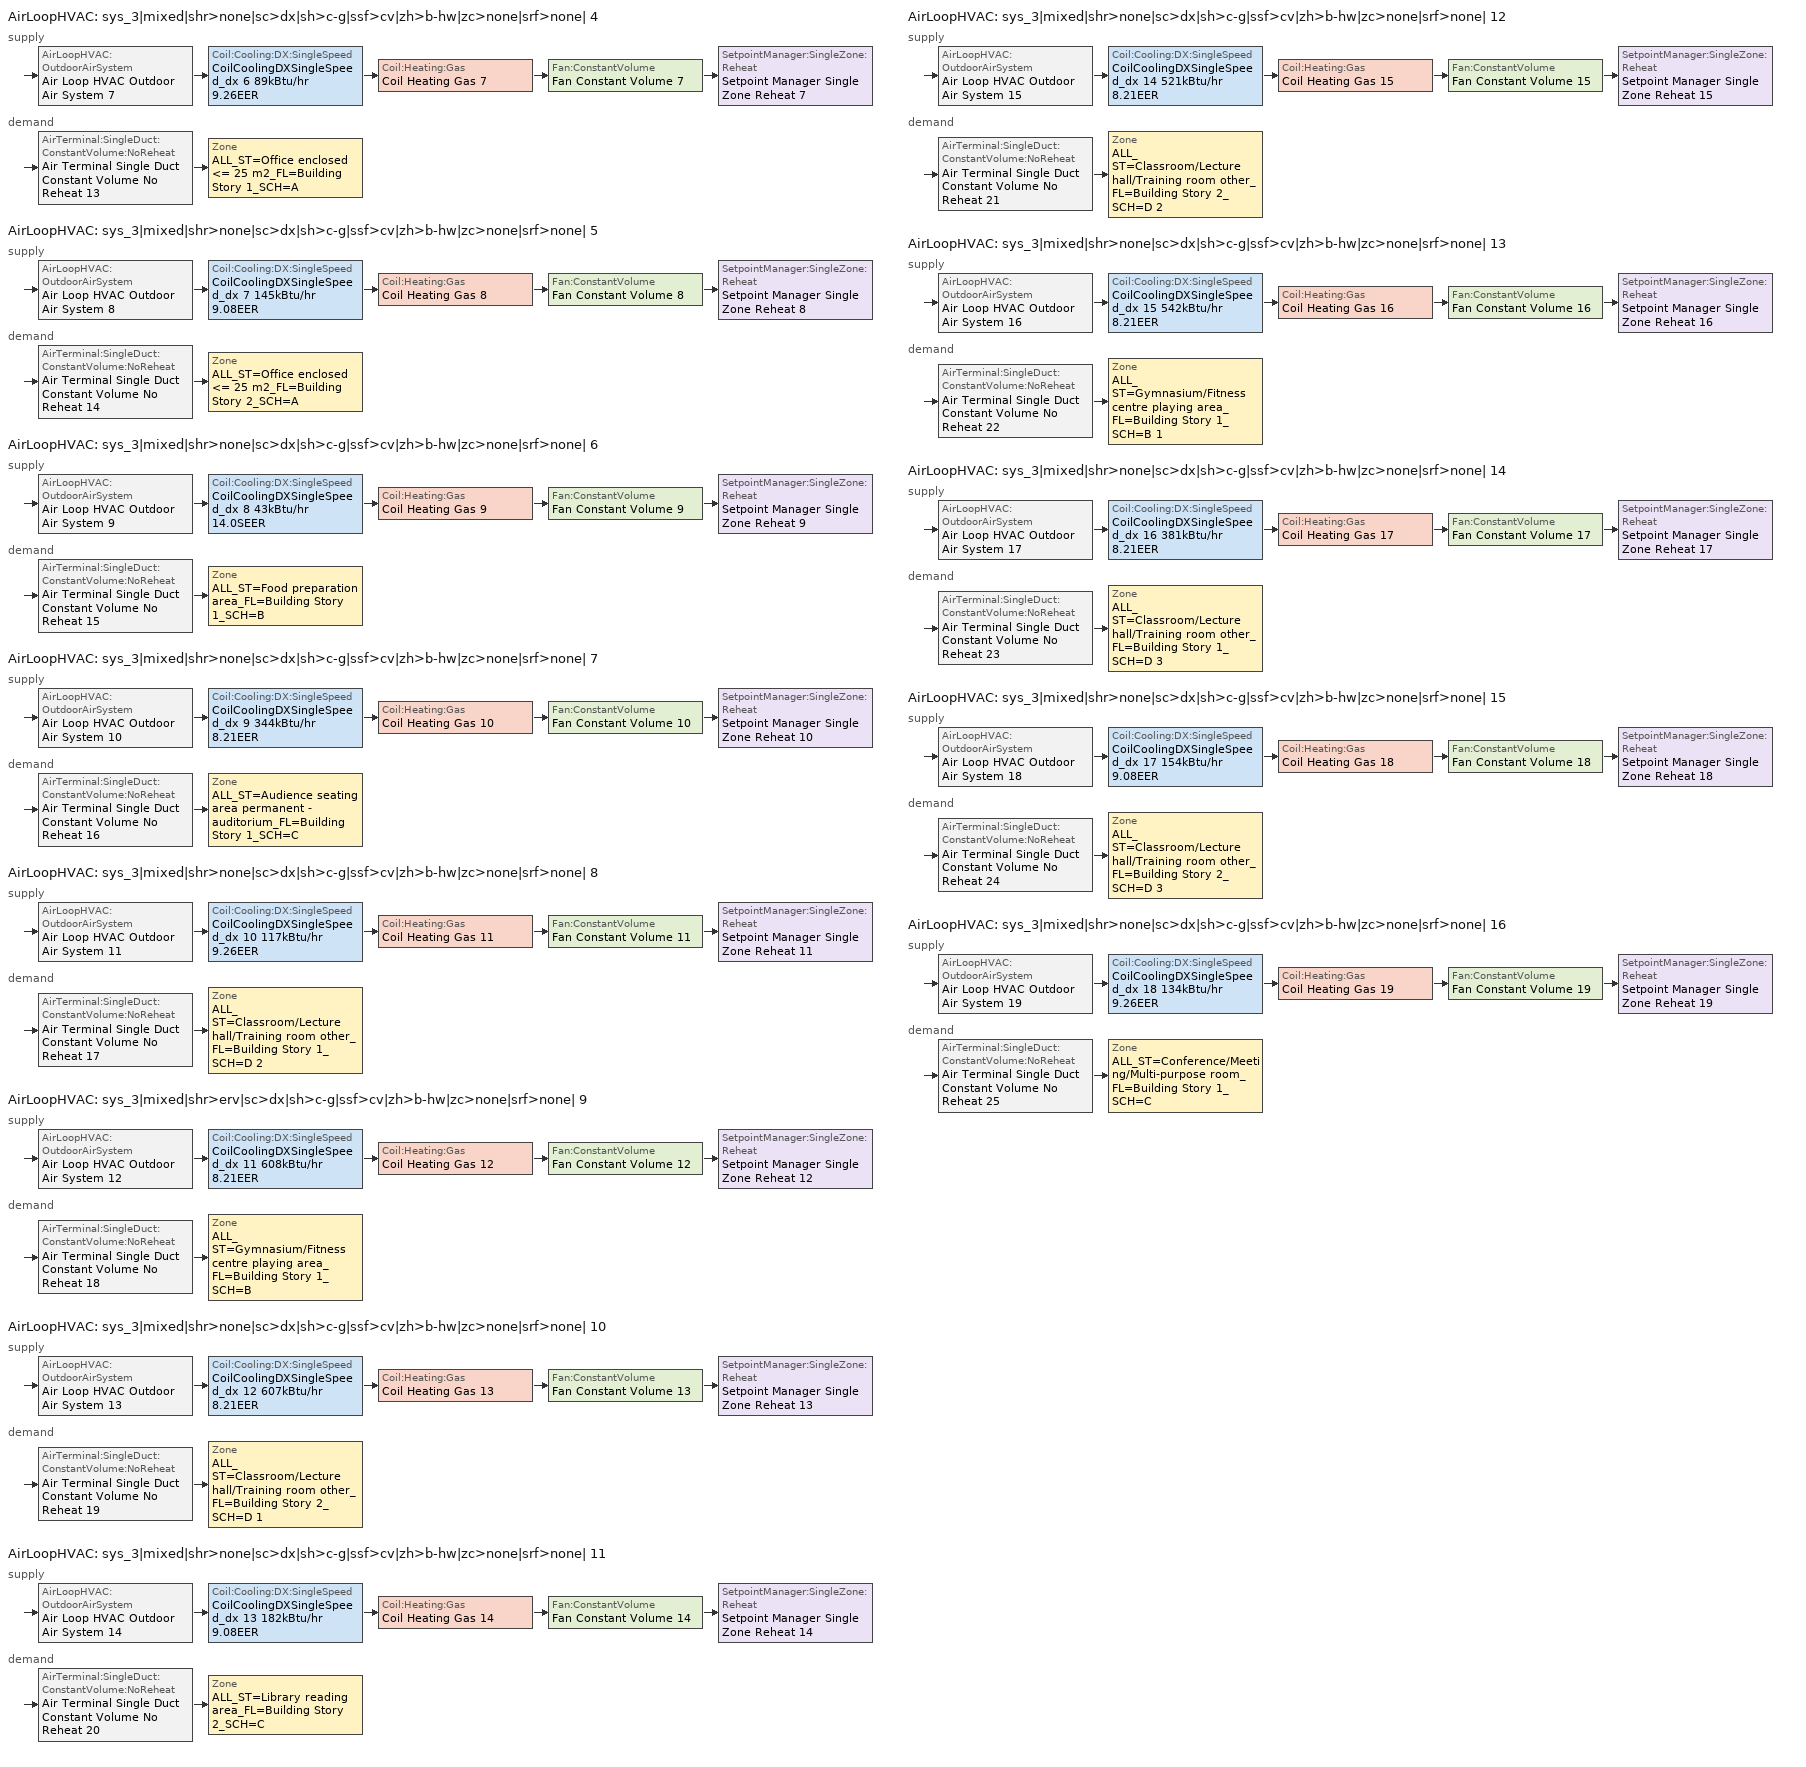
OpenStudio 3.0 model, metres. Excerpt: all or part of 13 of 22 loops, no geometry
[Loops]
AirLoopHVAC 'sys_3|mixed|shr>none|sc>dx|sh>c-g|ssf>cv|zh>b-hw|zc>none|srf>none| 4'
 supply: AirLoopHVAC:OutdoorAirSystem 'Air Loop HVAC Outdoor Air System 7' > Coil:Cooling:DX:SingleSpeed 'CoilCoolingDXSingleSpeed_dx 6 89kBtu/hr 9.26EER' > Coil:Heating:Gas 'Coil Heating Gas 7' > Fan:ConstantVolume 'Fan Constant Volume 7' > SetpointManager:SingleZone:Reheat 'Setpoint Manager Single Zone Reheat 7'
 demand: AirTerminal:SingleDuct:ConstantVolume:NoReheat 'Air Terminal Single Duct Constant Volume No Reheat 13' > Zone 'ALL_ST=Office enclosed <= 25 m2_FL=Building Story 1_SCH=A'
AirLoopHVAC 'sys_3|mixed|shr>none|sc>dx|sh>c-g|ssf>cv|zh>b-hw|zc>none|srf>none| 5'
 supply: AirLoopHVAC:OutdoorAirSystem 'Air Loop HVAC Outdoor Air System 8' > Coil:Cooling:DX:SingleSpeed 'CoilCoolingDXSingleSpeed_dx 7 145kBtu/hr 9.08EER' > Coil:Heating:Gas 'Coil Heating Gas 8' > Fan:ConstantVolume 'Fan Constant Volume 8' > SetpointManager:SingleZone:Reheat 'Setpoint Manager Single Zone Reheat 8'
 demand: AirTerminal:SingleDuct:ConstantVolume:NoReheat 'Air Terminal Single Duct Constant Volume No Reheat 14' > Zone 'ALL_ST=Office enclosed <= 25 m2_FL=Building Story 2_SCH=A'
AirLoopHVAC 'sys_3|mixed|shr>none|sc>dx|sh>c-g|ssf>cv|zh>b-hw|zc>none|srf>none| 6'
 supply: AirLoopHVAC:OutdoorAirSystem 'Air Loop HVAC Outdoor Air System 9' > Coil:Cooling:DX:SingleSpeed 'CoilCoolingDXSingleSpeed_dx 8 43kBtu/hr 14.0SEER' > Coil:Heating:Gas 'Coil Heating Gas 9' > Fan:ConstantVolume 'Fan Constant Volume 9' > SetpointManager:SingleZone:Reheat 'Setpoint Manager Single Zone Reheat 9'
 demand: AirTerminal:SingleDuct:ConstantVolume:NoReheat 'Air Terminal Single Duct Constant Volume No Reheat 15' > Zone 'ALL_ST=Food preparation area_FL=Building Story 1_SCH=B'
AirLoopHVAC 'sys_3|mixed|shr>none|sc>dx|sh>c-g|ssf>cv|zh>b-hw|zc>none|srf>none| 7'
 supply: AirLoopHVAC:OutdoorAirSystem 'Air Loop HVAC Outdoor Air System 10' > Coil:Cooling:DX:SingleSpeed 'CoilCoolingDXSingleSpeed_dx 9 344kBtu/hr 8.21EER' > Coil:Heating:Gas 'Coil Heating Gas 10' > Fan:ConstantVolume 'Fan Constant Volume 10' > SetpointManager:SingleZone:Reheat 'Setpoint Manager Single Zone Reheat 10'
 demand: AirTerminal:SingleDuct:ConstantVolume:NoReheat 'Air Terminal Single Duct Constant Volume No Reheat 16' > Zone 'ALL_ST=Audience seating area permanent - auditorium_FL=Building Story 1_SCH=C'
AirLoopHVAC 'sys_3|mixed|shr>none|sc>dx|sh>c-g|ssf>cv|zh>b-hw|zc>none|srf>none| 8'
 supply: AirLoopHVAC:OutdoorAirSystem 'Air Loop HVAC Outdoor Air System 11' > Coil:Cooling:DX:SingleSpeed 'CoilCoolingDXSingleSpeed_dx 10 117kBtu/hr 9.26EER' > Coil:Heating:Gas 'Coil Heating Gas 11' > Fan:ConstantVolume 'Fan Constant Volume 11' > SetpointManager:SingleZone:Reheat 'Setpoint Manager Single Zone Reheat 11'
 demand: AirTerminal:SingleDuct:ConstantVolume:NoReheat 'Air Terminal Single Duct Constant Volume No Reheat 17' > Zone 'ALL_ST=Classroom/Lecture hall/Training room other_FL=Building Story 1_SCH=D 2'
AirLoopHVAC 'sys_3|mixed|shr>erv|sc>dx|sh>c-g|ssf>cv|zh>b-hw|zc>none|srf>none| 9'
 supply: AirLoopHVAC:OutdoorAirSystem 'Air Loop HVAC Outdoor Air System 12' > Coil:Cooling:DX:SingleSpeed 'CoilCoolingDXSingleSpeed_dx 11 608kBtu/hr 8.21EER' > Coil:Heating:Gas 'Coil Heating Gas 12' > Fan:ConstantVolume 'Fan Constant Volume 12' > SetpointManager:SingleZone:Reheat 'Setpoint Manager Single Zone Reheat 12'
 demand: AirTerminal:SingleDuct:ConstantVolume:NoReheat 'Air Terminal Single Duct Constant Volume No Reheat 18' > Zone 'ALL_ST=Gymnasium/Fitness centre playing area_FL=Building Story 1_SCH=B'
AirLoopHVAC 'sys_3|mixed|shr>none|sc>dx|sh>c-g|ssf>cv|zh>b-hw|zc>none|srf>none| 10'
 supply: AirLoopHVAC:OutdoorAirSystem 'Air Loop HVAC Outdoor Air System 13' > Coil:Cooling:DX:SingleSpeed 'CoilCoolingDXSingleSpeed_dx 12 607kBtu/hr 8.21EER' > Coil:Heating:Gas 'Coil Heating Gas 13' > Fan:ConstantVolume 'Fan Constant Volume 13' > SetpointManager:SingleZone:Reheat 'Setpoint Manager Single Zone Reheat 13'
 demand: AirTerminal:SingleDuct:ConstantVolume:NoReheat 'Air Terminal Single Duct Constant Volume No Reheat 19' > Zone 'ALL_ST=Classroom/Lecture hall/Training room other_FL=Building Story 2_SCH=D 1'
AirLoopHVAC 'sys_3|mixed|shr>none|sc>dx|sh>c-g|ssf>cv|zh>b-hw|zc>none|srf>none| 11'
 supply: AirLoopHVAC:OutdoorAirSystem 'Air Loop HVAC Outdoor Air System 14' > Coil:Cooling:DX:SingleSpeed 'CoilCoolingDXSingleSpeed_dx 13 182kBtu/hr 9.08EER' > Coil:Heating:Gas 'Coil Heating Gas 14' > Fan:ConstantVolume 'Fan Constant Volume 14' > SetpointManager:SingleZone:Reheat 'Setpoint Manager Single Zone Reheat 14'
 demand: AirTerminal:SingleDuct:ConstantVolume:NoReheat 'Air Terminal Single Duct Constant Volume No Reheat 20' > Zone 'ALL_ST=Library reading area_FL=Building Story 2_SCH=C'
AirLoopHVAC 'sys_3|mixed|shr>none|sc>dx|sh>c-g|ssf>cv|zh>b-hw|zc>none|srf>none| 12'
 supply: AirLoopHVAC:OutdoorAirSystem 'Air Loop HVAC Outdoor Air System 15' > Coil:Cooling:DX:SingleSpeed 'CoilCoolingDXSingleSpeed_dx 14 521kBtu/hr 8.21EER' > Coil:Heating:Gas 'Coil Heating Gas 15' > Fan:ConstantVolume 'Fan Constant Volume 15' > SetpointManager:SingleZone:Reheat 'Setpoint Manager Single Zone Reheat 15'
 demand: AirTerminal:SingleDuct:ConstantVolume:NoReheat 'Air Terminal Single Duct Constant Volume No Reheat 21' > Zone 'ALL_ST=Classroom/Lecture hall/Training room other_FL=Building Story 2_SCH=D 2'
AirLoopHVAC 'sys_3|mixed|shr>none|sc>dx|sh>c-g|ssf>cv|zh>b-hw|zc>none|srf>none| 13'
 supply: AirLoopHVAC:OutdoorAirSystem 'Air Loop HVAC Outdoor Air System 16' > Coil:Cooling:DX:SingleSpeed 'CoilCoolingDXSingleSpeed_dx 15 542kBtu/hr 8.21EER' > Coil:Heating:Gas 'Coil Heating Gas 16' > Fan:ConstantVolume 'Fan Constant Volume 16' > SetpointManager:SingleZone:Reheat 'Setpoint Manager Single Zone Reheat 16'
 demand: AirTerminal:SingleDuct:ConstantVolume:NoReheat 'Air Terminal Single Duct Constant Volume No Reheat 22' > Zone 'ALL_ST=Gymnasium/Fitness centre playing area_FL=Building Story 1_SCH=B 1'
AirLoopHVAC 'sys_3|mixed|shr>none|sc>dx|sh>c-g|ssf>cv|zh>b-hw|zc>none|srf>none| 14'
 supply: AirLoopHVAC:OutdoorAirSystem 'Air Loop HVAC Outdoor Air System 17' > Coil:Cooling:DX:SingleSpeed 'CoilCoolingDXSingleSpeed_dx 16 381kBtu/hr 8.21EER' > Coil:Heating:Gas 'Coil Heating Gas 17' > Fan:ConstantVolume 'Fan Constant Volume 17' > SetpointManager:SingleZone:Reheat 'Setpoint Manager Single Zone Reheat 17'
 demand: AirTerminal:SingleDuct:ConstantVolume:NoReheat 'Air Terminal Single Duct Constant Volume No Reheat 23' > Zone 'ALL_ST=Classroom/Lecture hall/Training room other_FL=Building Story 1_SCH=D 3'
AirLoopHVAC 'sys_3|mixed|shr>none|sc>dx|sh>c-g|ssf>cv|zh>b-hw|zc>none|srf>none| 15'
 supply: AirLoopHVAC:OutdoorAirSystem 'Air Loop HVAC Outdoor Air System 18' > Coil:Cooling:DX:SingleSpeed 'CoilCoolingDXSingleSpeed_dx 17 154kBtu/hr 9.08EER' > Coil:Heating:Gas 'Coil Heating Gas 18' > Fan:ConstantVolume 'Fan Constant Volume 18' > SetpointManager:SingleZone:Reheat 'Setpoint Manager Single Zone Reheat 18'
 demand: AirTerminal:SingleDuct:ConstantVolume:NoReheat 'Air Terminal Single Duct Constant Volume No Reheat 24' > Zone 'ALL_ST=Classroom/Lecture hall/Training room other_FL=Building Story 2_SCH=D 3'
AirLoopHVAC 'sys_3|mixed|shr>none|sc>dx|sh>c-g|ssf>cv|zh>b-hw|zc>none|srf>none| 16'
 supply: AirLoopHVAC:OutdoorAirSystem 'Air Loop HVAC Outdoor Air System 19' > Coil:Cooling:DX:SingleSpeed 'CoilCoolingDXSingleSpeed_dx 18 134kBtu/hr 9.26EER' > Coil:Heating:Gas 'Coil Heating Gas 19' > Fan:ConstantVolume 'Fan Constant Volume 19' > SetpointManager:SingleZone:Reheat 'Setpoint Manager Single Zone Reheat 19'
 demand: AirTerminal:SingleDuct:ConstantVolume:NoReheat 'Air Terminal Single Duct Constant Volume No Reheat 25' > Zone 'ALL_ST=Conference/Meeting/Multi-purpose room_FL=Building Story 1_SCH=C'
[Sizing:Zone] Zone Cooling Design Supply Air Temperature Input Method=SupplyAirTemperature; Zone Cooling Design Supply Air Temperature {C}=13; Zone Cooling Design Supply Air Temperature Difference {deltaC}=11.11; Zone Heating Design Supply Air Temperature Input Method=SupplyAirTemperature; Zone Heating Design Supply Air Temperature {C}=43; Zone Heating Design Supply Air Temperature Difference {deltaC}=11.11; Zone Cooling Design Supply Air Humidity Ratio {kg-H2O/kg-air}=0.0085; Zone Heating Design Supply Air Humidity Ratio {kg-H2O/kg-air}=0.008; Zone Heating Sizing Factor=1.3; Zone Cooling Sizing Factor=1.1; Cooling Design Air Flow Method=DesignDay; Heating Design Air Flow Method=DesignDay; Account for Dedicated Outdoor Air System=No; Dedicated Outdoor Air System Control Strategy=NeutralSupplyAir; Dedicated Outdoor Air Low Setpoint Temperature for Design {C}=autosize; Dedicated Outdoor Air High Setpoint Temperature for Design {C}=autosize
ALL_ST=Office enclosed <= 25 m2_FL=Building Story 1_SCH=A; ALL_ST=Office enclosed <= 25 m2_FL=Building Story 2_SCH=A; ALL_ST=Food preparation area_FL=Building Story 1_SCH=B; ALL_ST=Audience seating area permanent - auditorium_FL=Building Story 1_SCH=C; ALL_ST=Classroom/Lecture hall/Training room other_FL=Building Story 1_SCH=D 2; ALL_ST=Gymnasium/Fitness centre playing area_FL=Building Story 1_SCH=B; ALL_ST=Classroom/Lecture hall/Training room other_FL=Building Story 2_SCH=D 1; ALL_ST=Library reading area_FL=Building Story 2_SCH=C; ALL_ST=Classroom/Lecture hall/Training room other_FL=Building Story 2_SCH=D 2; ALL_ST=Gymnasium/Fitness centre playing area_FL=Building Story 1_SCH=B 1; ALL_ST=Classroom/Lecture hall/Training room other_FL=Building Story 1_SCH=D 3; ALL_ST=Classroom/Lecture hall/Training room other_FL=Building Story 2_SCH=D 3; ALL_ST=Conference/Meeting/Multi-purpose room_FL=Building Story 1_SCH=C
[Zone equipment]
ALL_ST=Office enclosed <= 25 m2_FL=Building Story 1_SCH=A: Air Terminal Single Duct Constant Volume No Reheat 13, Zone HVAC Baseboard Convective Water 13
ALL_ST=Office enclosed <= 25 m2_FL=Building Story 2_SCH=A: Air Terminal Single Duct Constant Volume No Reheat 14, Zone HVAC Baseboard Convective Water 14
ALL_ST=Food preparation area_FL=Building Story 1_SCH=B: Air Terminal Single Duct Constant Volume No Reheat 15, Zone HVAC Baseboard Convective Water 15
ALL_ST=Audience seating area permanent - auditorium_FL=Building Story 1_SCH=C: Air Terminal Single Duct Constant Volume No Reheat 16, Zone HVAC Baseboard Convective Water 16
ALL_ST=Classroom/Lecture hall/Training room other_FL=Building Story 1_SCH=D 2: Air Terminal Single Duct Constant Volume No Reheat 17, Zone HVAC Baseboard Convective Water 17
ALL_ST=Gymnasium/Fitness centre playing area_FL=Building Story 1_SCH=B: Air Terminal Single Duct Constant Volume No Reheat 18, Zone HVAC Baseboard Convective Water 18
ALL_ST=Classroom/Lecture hall/Training room other_FL=Building Story 2_SCH=D 1: Air Terminal Single Duct Constant Volume No Reheat 19, Zone HVAC Baseboard Convective Water 19
ALL_ST=Library reading area_FL=Building Story 2_SCH=C: Air Terminal Single Duct Constant Volume No Reheat 20, Zone HVAC Baseboard Convective Water 20
ALL_ST=Classroom/Lecture hall/Training room other_FL=Building Story 2_SCH=D 2: Air Terminal Single Duct Constant Volume No Reheat 21, Zone HVAC Baseboard Convective Water 21
ALL_ST=Gymnasium/Fitness centre playing area_FL=Building Story 1_SCH=B 1: Air Terminal Single Duct Constant Volume No Reheat 22, Zone HVAC Baseboard Convective Water 22
ALL_ST=Classroom/Lecture hall/Training room other_FL=Building Story 1_SCH=D 3: Air Terminal Single Duct Constant Volume No Reheat 23, Zone HVAC Baseboard Convective Water 23
ALL_ST=Classroom/Lecture hall/Training room other_FL=Building Story 2_SCH=D 3: Air Terminal Single Duct Constant Volume No Reheat 24, Zone HVAC Baseboard Convective Water 24
ALL_ST=Conference/Meeting/Multi-purpose room_FL=Building Story 1_SCH=C: Air Terminal Single Duct Constant Volume No Reheat 25, Zone HVAC Baseboard Convective Water 25
[AirLoopHVAC] Design Supply Air Flow Rate {m3/s}=AutoSize
Name | Availability Schedule
sys_3|mixed|shr>none|sc>dx|sh>c-g|ssf>cv|zh>b-hw|zc>none|srf>none| 4 | sys_3|mixed|shr>none|sc>dx|sh>c-g|ssf>cv|zh>b-hw|zc>none|srf>none| 4 Occ Sch
sys_3|mixed|shr>none|sc>dx|sh>c-g|ssf>cv|zh>b-hw|zc>none|srf>none| 5 | sys_3|mixed|shr>none|sc>dx|sh>c-g|ssf>cv|zh>b-hw|zc>none|srf>none| 5 Occ Sch
sys_3|mixed|shr>none|sc>dx|sh>c-g|ssf>cv|zh>b-hw|zc>none|srf>none| 6 | sys_3|mixed|shr>none|sc>dx|sh>c-g|ssf>cv|zh>b-hw|zc>none|srf>none| 6 Occ Sch
sys_3|mixed|shr>none|sc>dx|sh>c-g|ssf>cv|zh>b-hw|zc>none|srf>none| 7 | sys_3|mixed|shr>none|sc>dx|sh>c-g|ssf>cv|zh>b-hw|zc>none|srf>none| 7 Occ Sch
sys_3|mixed|shr>none|sc>dx|sh>c-g|ssf>cv|zh>b-hw|zc>none|srf>none| 8 | sys_3|mixed|shr>none|sc>dx|sh>c-g|ssf>cv|zh>b-hw|zc>none|srf>none| 8 Occ Sch
sys_3|mixed|shr>erv|sc>dx|sh>c-g|ssf>cv|zh>b-hw|zc>none|srf>none| 9 | sys_3|mixed|shr>none|sc>dx|sh>c-g|ssf>cv|zh>b-hw|zc>none|srf>none| 9 Occ Sch
sys_3|mixed|shr>none|sc>dx|sh>c-g|ssf>cv|zh>b-hw|zc>none|srf>none| 10 | sys_3|mixed|shr>none|sc>dx|sh>c-g|ssf>cv|zh>b-hw|zc>none|srf>none| 10 Occ Sch
sys_3|mixed|shr>none|sc>dx|sh>c-g|ssf>cv|zh>b-hw|zc>none|srf>none| 11 | sys_3|mixed|shr>none|sc>dx|sh>c-g|ssf>cv|zh>b-hw|zc>none|srf>none| 11 Occ Sch
sys_3|mixed|shr>none|sc>dx|sh>c-g|ssf>cv|zh>b-hw|zc>none|srf>none| 12 | sys_3|mixed|shr>none|sc>dx|sh>c-g|ssf>cv|zh>b-hw|zc>none|srf>none| 12 Occ Sch
sys_3|mixed|shr>none|sc>dx|sh>c-g|ssf>cv|zh>b-hw|zc>none|srf>none| 13 | sys_3|mixed|shr>none|sc>dx|sh>c-g|ssf>cv|zh>b-hw|zc>none|srf>none| 13 Occ Sch
sys_3|mixed|shr>none|sc>dx|sh>c-g|ssf>cv|zh>b-hw|zc>none|srf>none| 14 | sys_3|mixed|shr>none|sc>dx|sh>c-g|ssf>cv|zh>b-hw|zc>none|srf>none| 14 Occ Sch
sys_3|mixed|shr>none|sc>dx|sh>c-g|ssf>cv|zh>b-hw|zc>none|srf>none| 15 | sys_3|mixed|shr>none|sc>dx|sh>c-g|ssf>cv|zh>b-hw|zc>none|srf>none| 15 Occ Sch
sys_3|mixed|shr>none|sc>dx|sh>c-g|ssf>cv|zh>b-hw|zc>none|srf>none| 16 | sys_3|mixed|shr>none|sc>dx|sh>c-g|ssf>cv|zh>b-hw|zc>none|srf>none| 16 Occ Sch
[Sizing:System] Type of Load to Size On=Sensible; Design Outdoor Air Flow Rate {m3/s}=Autosize; Central Heating Maximum System Air Flow Ratio=1; Preheat Design Temperature {C}=7; Preheat Design Humidity Ratio {kg-H2O/kg-Air}=0.008; Precool Design Temperature {C}=13; Precool Design Humidity Ratio {kg-H2O/kg-Air}=0.008; Central Cooling Design Supply Air Temperature {C}=13; Central Heating Design Supply Air Temperature {C}=43; Sizing Option=NonCoincident; 100% Outdoor Air in Cooling=No; 100% Outdoor Air in Heating=No; Central Cooling Design Supply Air Humidity Ratio {kg-H2O/kg-Air}=0.0085; Central Heating Design Supply Air Humidity Ratio {kg-H2O/kg-Air}=0.008; Cooling Design Air Flow Method=DesignDay; Cooling Design Air Flow Rate {m3/s}=0; Heating Design Air Flow Method=DesignDay; Heating Design Air Flow Rate {m3/s}=0; System Outdoor Air Method=ZoneSum; Zone Maximum Outdoor Air Fraction=1; Cooling Supply Air Flow Rate Per Floor Area {m3/s-m2}=0.00996765; Cooling Fraction of Autosized Cooling Supply Air Flow Rate=1; Cooling Supply Air Flow Rate Per Unit Cooling Capacity {m3/s-W}=3.94755e-05; Heating Supply Air Flow Rate Per Floor Area {m3/s-m2}=0.00996765; Heating Fraction of Autosized Heating Supply Air Flow Rate=1; Heating Fraction of Autosized Cooling Supply Air Flow Rate=1; Heating Supply Air Flow Rate Per Unit Heating Capacity {m3/s-W}=3.15882e-05; Cooling Design Capacity Method=CoolingDesignCapacity; Cooling Design Capacity {W}=autosize; Cooling Design Capacity Per Floor Area {W/m2}=234.7; Fraction of Autosized Cooling Design Capacity=1; Heating Design Capacity Method=HeatingDesignCapacity; Heating Design Capacity {W}=autosize; Heating Design Capacity Per Floor Area {W/m2}=157; Fraction of Autosized Heating Design Capacity=1; Central Cooling Capacity Control Method=OnOff
sys_3|mixed|shr>none|sc>dx|sh>c-g|ssf>cv|zh>b-hw|zc>none|srf>none| 4; sys_3|mixed|shr>none|sc>dx|sh>c-g|ssf>cv|zh>b-hw|zc>none|srf>none| 5; sys_3|mixed|shr>none|sc>dx|sh>c-g|ssf>cv|zh>b-hw|zc>none|srf>none| 6; sys_3|mixed|shr>none|sc>dx|sh>c-g|ssf>cv|zh>b-hw|zc>none|srf>none| 7; sys_3|mixed|shr>none|sc>dx|sh>c-g|ssf>cv|zh>b-hw|zc>none|srf>none| 8; sys_3|mixed|shr>erv|sc>dx|sh>c-g|ssf>cv|zh>b-hw|zc>none|srf>none| 9; sys_3|mixed|shr>none|sc>dx|sh>c-g|ssf>cv|zh>b-hw|zc>none|srf>none| 10; sys_3|mixed|shr>none|sc>dx|sh>c-g|ssf>cv|zh>b-hw|zc>none|srf>none| 11; sys_3|mixed|shr>none|sc>dx|sh>c-g|ssf>cv|zh>b-hw|zc>none|srf>none| 12; sys_3|mixed|shr>none|sc>dx|sh>c-g|ssf>cv|zh>b-hw|zc>none|srf>none| 13; sys_3|mixed|shr>none|sc>dx|sh>c-g|ssf>cv|zh>b-hw|zc>none|srf>none| 14; sys_3|mixed|shr>none|sc>dx|sh>c-g|ssf>cv|zh>b-hw|zc>none|srf>none| 15; sys_3|mixed|shr>none|sc>dx|sh>c-g|ssf>cv|zh>b-hw|zc>none|srf>none| 16
[Fan:ConstantVolume] Availability Schedule=Always On Discrete; Fan Total Efficiency=0.39975; Pressure Rise {Pa}=640; Maximum Flow Rate {m3/s}=AutoSize; Motor Efficiency=0.615
Fan Constant Volume 7; Fan Constant Volume 8; Fan Constant Volume 9; Fan Constant Volume 10; Fan Constant Volume 11; Fan Constant Volume 12; Fan Constant Volume 13; Fan Constant Volume 14; Fan Constant Volume 15; Fan Constant Volume 16; Fan Constant Volume 17; Fan Constant Volume 18; Fan Constant Volume 19
[Coil:Heating:Gas] Availability Schedule=Always On Discrete; Nominal Capacity {W}=AutoSize; Parasitic Electric Load {W}=0; Part Load Fraction Correlation Curve=FURNACE-EFFPLR-NECB2011; Parasitic Gas Load {W}=0
Name | Gas Burner Efficiency
Coil Heating Gas 7; Coil Heating Gas 9 | 0.924
Coil Heating Gas 8; Coil Heating Gas 10; Coil Heating Gas 11; Coil Heating Gas 12; Coil Heating Gas 13; Coil Heating Gas 14; Coil Heating Gas 15; Coil Heating Gas 16; Coil Heating Gas 17; Coil Heating Gas 18; Coil Heating Gas 19 | 0.81
[Coil:Cooling:DX:SingleSpeed] Availability Schedule=Always On Discrete; Rated Total Cooling Capacity {W}=autosize; Rated Sensible Heat Ratio=autosize; Rated Air Flow Rate {m3/s}=autosize; Rated Evaporator Fan Power Per Volume Flow Rate {W/(m3/s)}=773.3; Total Cooling Capacity Function of Temperature Curve=DXCOOL-NECB2011-REF-CAPFT; Total Cooling Capacity Function of Flow Fraction Curve=DXCOOL-NECB2011-REF-CAPFFLOW; Energy Input Ratio Function of Temperature Curve=DXCOOL-NECB2011-REF-COOLEIRFT; Energy Input Ratio Function of Flow Fraction Curve=DXCOOL-NECB2011-REF-COOLEIRFFLOW; Part Load Fraction Correlation Curve=DXCOOL-NECB2011-REF-COOLPLFFPLR; Minimum Outdoor Dry-Bulb Temperature for Compressor Operation {C}=-25; Condenser Type=AirCooled; Evaporative Condenser Effectiveness=0; Evaporative Condenser Air Flow Rate {m3/s}=Autosize; Evaporative Condenser Pump Rated Power Consumption {W}=Autosize; Crankcase Heater Capacity {W}=0; Maximum Outdoor Dry-Bulb Temperature for Crankcase Heater Operation {C}=0; Basin Heater Capacity {W/K}=0; Basin Heater Setpoint Temperature {C}=10
Name | Rated COP {W/W}
CoilCoolingDXSingleSpeed_dx 6 89kBtu/hr 9.26EER; CoilCoolingDXSingleSpeed_dx 10 117kBtu/hr 9.26EER; CoilCoolingDXSingleSpeed_dx 18 134kBtu/hr 9.26EER | 3.21949
CoilCoolingDXSingleSpeed_dx 7 145kBtu/hr 9.08EER; CoilCoolingDXSingleSpeed_dx 13 182kBtu/hr 9.08EER; CoilCoolingDXSingleSpeed_dx 17 154kBtu/hr 9.08EER | 3.15956
CoilCoolingDXSingleSpeed_dx 8 43kBtu/hr 14.0SEER | 4.11713
CoilCoolingDXSingleSpeed_dx 9 344kBtu/hr 8.21EER; CoilCoolingDXSingleSpeed_dx 11 608kBtu/hr 8.21EER; CoilCoolingDXSingleSpeed_dx 12 607kBtu/hr 8.21EER; CoilCoolingDXSingleSpeed_dx 14 521kBtu/hr 8.21EER; CoilCoolingDXSingleSpeed_dx 15 542kBtu/hr 8.21EER; CoilCoolingDXSingleSpeed_dx 16 381kBtu/hr 8.21EER | 2.8699
[Controller:OutdoorAir] Minimum Outdoor Air Flow Rate {m3/s}=autosize; Maximum Outdoor Air Flow Rate {m3/s}=Autosize; Economizer Control Action Type=ModulateFlow; Lockout Type=NoLockout; Minimum Limit Type=FixedMinimum; High Humidity Control=No
Name | Economizer Control Type | Minimum Outdoor Air Schedule | Controller Mechanical Ventilation | Heat Recovery Bypass Control Type | Economizer Maximum Limit Dry-Bulb Temperature {C} | Economizer Maximum Limit Enthalpy {J/kg} | Economizer Minimum Limit Dry-Bulb Temperature {C}
Controller Outdoor Air 7 | DifferentialEnthalpy | sys_3|mixed|shr>none|sc>dx|sh>c-g|ssf>cv|zh>b-hw|zc>none|srf>none| 4 Occ Sch | Controller Mechanical Ventilation 7 | BypassWhenWithinEconomizerLimits
Controller Outdoor Air 8 | DifferentialEnthalpy | sys_3|mixed|shr>none|sc>dx|sh>c-g|ssf>cv|zh>b-hw|zc>none|srf>none| 5 Occ Sch | Controller Mechanical Ventilation 8 | BypassWhenWithinEconomizerLimits
Controller Outdoor Air 9 | NoEconomizer | sys_3|mixed|shr>none|sc>dx|sh>c-g|ssf>cv|zh>b-hw|zc>none|srf>none| 6 Occ Sch | Controller Mechanical Ventilation 9 | BypassWhenWithinEconomizerLimits | 28 | 64000 | -100
Controller Outdoor Air 10 | DifferentialEnthalpy | sys_3|mixed|shr>none|sc>dx|sh>c-g|ssf>cv|zh>b-hw|zc>none|srf>none| 7 Occ Sch | Controller Mechanical Ventilation 10 | BypassWhenWithinEconomizerLimits
Controller Outdoor Air 11 | DifferentialEnthalpy | sys_3|mixed|shr>none|sc>dx|sh>c-g|ssf>cv|zh>b-hw|zc>none|srf>none| 8 Occ Sch | Controller Mechanical Ventilation 11 | BypassWhenWithinEconomizerLimits
Controller Outdoor Air 12 | DifferentialEnthalpy | sys_3|mixed|shr>none|sc>dx|sh>c-g|ssf>cv|zh>b-hw|zc>none|srf>none| 9 Occ Sch | Controller Mechanical Ventilation 12 | BypassWhenOAFlowGreaterThanMinimum
Controller Outdoor Air 13 | DifferentialEnthalpy | sys_3|mixed|shr>none|sc>dx|sh>c-g|ssf>cv|zh>b-hw|zc>none|srf>none| 10 Occ Sch | Controller Mechanical Ventilation 13 | BypassWhenWithinEconomizerLimits
Controller Outdoor Air 14 | DifferentialEnthalpy | sys_3|mixed|shr>none|sc>dx|sh>c-g|ssf>cv|zh>b-hw|zc>none|srf>none| 11 Occ Sch | Controller Mechanical Ventilation 14 | BypassWhenWithinEconomizerLimits
Controller Outdoor Air 15 | DifferentialEnthalpy | sys_3|mixed|shr>none|sc>dx|sh>c-g|ssf>cv|zh>b-hw|zc>none|srf>none| 12 Occ Sch | Controller Mechanical Ventilation 15 | BypassWhenWithinEconomizerLimits
Controller Outdoor Air 16 | DifferentialEnthalpy | sys_3|mixed|shr>none|sc>dx|sh>c-g|ssf>cv|zh>b-hw|zc>none|srf>none| 13 Occ Sch | Controller Mechanical Ventilation 16 | BypassWhenWithinEconomizerLimits
Controller Outdoor Air 17 | DifferentialEnthalpy | sys_3|mixed|shr>none|sc>dx|sh>c-g|ssf>cv|zh>b-hw|zc>none|srf>none| 14 Occ Sch | Controller Mechanical Ventilation 17 | BypassWhenWithinEconomizerLimits
Controller Outdoor Air 18 | DifferentialEnthalpy | sys_3|mixed|shr>none|sc>dx|sh>c-g|ssf>cv|zh>b-hw|zc>none|srf>none| 15 Occ Sch | Controller Mechanical Ventilation 18 | BypassWhenWithinEconomizerLimits
Controller Outdoor Air 19 | DifferentialEnthalpy | sys_3|mixed|shr>none|sc>dx|sh>c-g|ssf>cv|zh>b-hw|zc>none|srf>none| 16 Occ Sch | Controller Mechanical Ventilation 19 | BypassWhenWithinEconomizerLimits
[Controller:MechanicalVentilation] Availability Schedule=Always On Discrete; System Outdoor Air Method=ZoneSum
Controller Mechanical Ventilation 7; Controller Mechanical Ventilation 8; Controller Mechanical Ventilation 9; Controller Mechanical Ventilation 10; Controller Mechanical Ventilation 11; Controller Mechanical Ventilation 12; Controller Mechanical Ventilation 13; Controller Mechanical Ventilation 14; Controller Mechanical Ventilation 15; Controller Mechanical Ventilation 16; Controller Mechanical Ventilation 17; Controller Mechanical Ventilation 18; Controller Mechanical Ventilation 19
[AirLoopHVAC:OutdoorAirSystem]
Name | Controller
Air Loop HVAC Outdoor Air System 7 | Controller Outdoor Air 7
Air Loop HVAC Outdoor Air System 8 | Controller Outdoor Air 8
Air Loop HVAC Outdoor Air System 9 | Controller Outdoor Air 9
Air Loop HVAC Outdoor Air System 10 | Controller Outdoor Air 10
Air Loop HVAC Outdoor Air System 11 | Controller Outdoor Air 11
Air Loop HVAC Outdoor Air System 12 | Controller Outdoor Air 12
Air Loop HVAC Outdoor Air System 13 | Controller Outdoor Air 13
Air Loop HVAC Outdoor Air System 14 | Controller Outdoor Air 14
Air Loop HVAC Outdoor Air System 15 | Controller Outdoor Air 15
Air Loop HVAC Outdoor Air System 16 | Controller Outdoor Air 16
Air Loop HVAC Outdoor Air System 17 | Controller Outdoor Air 17
Air Loop HVAC Outdoor Air System 18 | Controller Outdoor Air 18
Air Loop HVAC Outdoor Air System 19 | Controller Outdoor Air 19
[SetpointManager:SingleZone:Reheat] Minimum Supply Air Temperature {C}=13; Maximum Supply Air Temperature {C}=43
Name | Control Zone
Setpoint Manager Single Zone Reheat 7 | ALL_ST=Office enclosed <= 25 m2_FL=Building Story 1_SCH=A
Setpoint Manager Single Zone Reheat 8 | ALL_ST=Office enclosed <= 25 m2_FL=Building Story 2_SCH=A
Setpoint Manager Single Zone Reheat 9 | ALL_ST=Food preparation area_FL=Building Story 1_SCH=B
Setpoint Manager Single Zone Reheat 10 | ALL_ST=Audience seating area permanent - auditorium_FL=Building Story 1_SCH=C
Setpoint Manager Single Zone Reheat 11 | ALL_ST=Classroom/Lecture hall/Training room other_FL=Building Story 1_SCH=D 2
Setpoint Manager Single Zone Reheat 12 | ALL_ST=Gymnasium/Fitness centre playing area_FL=Building Story 1_SCH=B
Setpoint Manager Single Zone Reheat 13 | ALL_ST=Classroom/Lecture hall/Training room other_FL=Building Story 2_SCH=D 1
Setpoint Manager Single Zone Reheat 14 | ALL_ST=Library reading area_FL=Building Story 2_SCH=C
Setpoint Manager Single Zone Reheat 15 | ALL_ST=Classroom/Lecture hall/Training room other_FL=Building Story 2_SCH=D 2
Setpoint Manager Single Zone Reheat 16 | ALL_ST=Gymnasium/Fitness centre playing area_FL=Building Story 1_SCH=B 1
Setpoint Manager Single Zone Reheat 17 | ALL_ST=Classroom/Lecture hall/Training room other_FL=Building Story 1_SCH=D 3
Setpoint Manager Single Zone Reheat 18 | ALL_ST=Classroom/Lecture hall/Training room other_FL=Building Story 2_SCH=D 3
Setpoint Manager Single Zone Reheat 19 | ALL_ST=Conference/Meeting/Multi-purpose room_FL=Building Story 1_SCH=C
[AirTerminal:SingleDuct:ConstantVolume:NoReheat] Availability Schedule=Always On Discrete; Maximum Air Flow Rate {m3/s}=AutoSize
Air Terminal Single Duct Constant Volume No Reheat 13; Air Terminal Single Duct Constant Volume No Reheat 14; Air Terminal Single Duct Constant Volume No Reheat 15; Air Terminal Single Duct Constant Volume No Reheat 16; Air Terminal Single Duct Constant Volume No Reheat 17; Air Terminal Single Duct Constant Volume No Reheat 18; Air Terminal Single Duct Constant Volume No Reheat 19; Air Terminal Single Duct Constant Volume No Reheat 20; Air Terminal Single Duct Constant Volume No Reheat 21; Air Terminal Single Duct Constant Volume No Reheat 22; Air Terminal Single Duct Constant Volume No Reheat 23; Air Terminal Single Duct Constant Volume No Reheat 24; Air Terminal Single Duct Constant Volume No Reheat 25
[Schedule:Constant]
Always On Discrete: Value=1
[Schedule:Ruleset]
Name | Default Day Schedule | Summer Design Day Schedule | Winter Design Day Schedule
sys_3|mixed|shr>none|sc>dx|sh>c-g|ssf>cv|zh>b-hw|zc>none|srf>none| 10 Occ Sch | sys_3|mixed|shr>none|sc>dx|sh>c-g|ssf>cv|zh>b-hw|zc>none|srf>none| 10 Occ Sch Default | sys_3|mixed|shr>none|sc>dx|sh>c-g|ssf>cv|zh>b-hw|zc>none|srf>none| 10 Occ Sch Summer Design Day | sys_3|mixed|shr>none|sc>dx|sh>c-g|ssf>cv|zh>b-hw|zc>none|srf>none| 10 Occ Sch Winter Design Day
sys_3|mixed|shr>none|sc>dx|sh>c-g|ssf>cv|zh>b-hw|zc>none|srf>none| 11 Occ Sch | sys_3|mixed|shr>none|sc>dx|sh>c-g|ssf>cv|zh>b-hw|zc>none|srf>none| 11 Occ Sch Default | sys_3|mixed|shr>none|sc>dx|sh>c-g|ssf>cv|zh>b-hw|zc>none|srf>none| 11 Occ Sch Summer Design Day | sys_3|mixed|shr>none|sc>dx|sh>c-g|ssf>cv|zh>b-hw|zc>none|srf>none| 11 Occ Sch Winter Design Day
sys_3|mixed|shr>none|sc>dx|sh>c-g|ssf>cv|zh>b-hw|zc>none|srf>none| 12 Occ Sch | sys_3|mixed|shr>none|sc>dx|sh>c-g|ssf>cv|zh>b-hw|zc>none|srf>none| 12 Occ Sch Default | sys_3|mixed|shr>none|sc>dx|sh>c-g|ssf>cv|zh>b-hw|zc>none|srf>none| 12 Occ Sch Summer Design Day | sys_3|mixed|shr>none|sc>dx|sh>c-g|ssf>cv|zh>b-hw|zc>none|srf>none| 12 Occ Sch Winter Design Day
sys_3|mixed|shr>none|sc>dx|sh>c-g|ssf>cv|zh>b-hw|zc>none|srf>none| 13 Occ Sch | sys_3|mixed|shr>none|sc>dx|sh>c-g|ssf>cv|zh>b-hw|zc>none|srf>none| 13 Occ Sch Default | sys_3|mixed|shr>none|sc>dx|sh>c-g|ssf>cv|zh>b-hw|zc>none|srf>none| 13 Occ Sch Summer Design Day | sys_3|mixed|shr>none|sc>dx|sh>c-g|ssf>cv|zh>b-hw|zc>none|srf>none| 13 Occ Sch Winter Design Day
sys_3|mixed|shr>none|sc>dx|sh>c-g|ssf>cv|zh>b-hw|zc>none|srf>none| 14 Occ Sch | sys_3|mixed|shr>none|sc>dx|sh>c-g|ssf>cv|zh>b-hw|zc>none|srf>none| 14 Occ Sch Default | sys_3|mixed|shr>none|sc>dx|sh>c-g|ssf>cv|zh>b-hw|zc>none|srf>none| 14 Occ Sch Summer Design Day | sys_3|mixed|shr>none|sc>dx|sh>c-g|ssf>cv|zh>b-hw|zc>none|srf>none| 14 Occ Sch Winter Design Day
sys_3|mixed|shr>none|sc>dx|sh>c-g|ssf>cv|zh>b-hw|zc>none|srf>none| 15 Occ Sch | sys_3|mixed|shr>none|sc>dx|sh>c-g|ssf>cv|zh>b-hw|zc>none|srf>none| 15 Occ Sch Default | sys_3|mixed|shr>none|sc>dx|sh>c-g|ssf>cv|zh>b-hw|zc>none|srf>none| 15 Occ Sch Summer Design Day | sys_3|mixed|shr>none|sc>dx|sh>c-g|ssf>cv|zh>b-hw|zc>none|srf>none| 15 Occ Sch Winter Design Day
sys_3|mixed|shr>none|sc>dx|sh>c-g|ssf>cv|zh>b-hw|zc>none|srf>none| 16 Occ Sch | sys_3|mixed|shr>none|sc>dx|sh>c-g|ssf>cv|zh>b-hw|zc>none|srf>none| 16 Occ Sch Default | sys_3|mixed|shr>none|sc>dx|sh>c-g|ssf>cv|zh>b-hw|zc>none|srf>none| 16 Occ Sch Summer Design Day | sys_3|mixed|shr>none|sc>dx|sh>c-g|ssf>cv|zh>b-hw|zc>none|srf>none| 16 Occ Sch Winter Design Day
sys_3|mixed|shr>none|sc>dx|sh>c-g|ssf>cv|zh>b-hw|zc>none|srf>none| 4 Occ Sch | sys_3|mixed|shr>none|sc>dx|sh>c-g|ssf>cv|zh>b-hw|zc>none|srf>none| 4 Occ Sch Default | sys_3|mixed|shr>none|sc>dx|sh>c-g|ssf>cv|zh>b-hw|zc>none|srf>none| 4 Occ Sch Summer Design Day | sys_3|mixed|shr>none|sc>dx|sh>c-g|ssf>cv|zh>b-hw|zc>none|srf>none| 4 Occ Sch Winter Design Day
sys_3|mixed|shr>none|sc>dx|sh>c-g|ssf>cv|zh>b-hw|zc>none|srf>none| 5 Occ Sch | sys_3|mixed|shr>none|sc>dx|sh>c-g|ssf>cv|zh>b-hw|zc>none|srf>none| 5 Occ Sch Default | sys_3|mixed|shr>none|sc>dx|sh>c-g|ssf>cv|zh>b-hw|zc>none|srf>none| 5 Occ Sch Summer Design Day | sys_3|mixed|shr>none|sc>dx|sh>c-g|ssf>cv|zh>b-hw|zc>none|srf>none| 5 Occ Sch Winter Design Day
sys_3|mixed|shr>none|sc>dx|sh>c-g|ssf>cv|zh>b-hw|zc>none|srf>none| 6 Occ Sch | sys_3|mixed|shr>none|sc>dx|sh>c-g|ssf>cv|zh>b-hw|zc>none|srf>none| 6 Occ Sch Default | sys_3|mixed|shr>none|sc>dx|sh>c-g|ssf>cv|zh>b-hw|zc>none|srf>none| 6 Occ Sch Summer Design Day | sys_3|mixed|shr>none|sc>dx|sh>c-g|ssf>cv|zh>b-hw|zc>none|srf>none| 6 Occ Sch Winter Design Day
sys_3|mixed|shr>none|sc>dx|sh>c-g|ssf>cv|zh>b-hw|zc>none|srf>none| 7 Occ Sch | sys_3|mixed|shr>none|sc>dx|sh>c-g|ssf>cv|zh>b-hw|zc>none|srf>none| 7 Occ Sch Default | sys_3|mixed|shr>none|sc>dx|sh>c-g|ssf>cv|zh>b-hw|zc>none|srf>none| 7 Occ Sch Summer Design Day | sys_3|mixed|shr>none|sc>dx|sh>c-g|ssf>cv|zh>b-hw|zc>none|srf>none| 7 Occ Sch Winter Design Day
sys_3|mixed|shr>none|sc>dx|sh>c-g|ssf>cv|zh>b-hw|zc>none|srf>none| 8 Occ Sch | sys_3|mixed|shr>none|sc>dx|sh>c-g|ssf>cv|zh>b-hw|zc>none|srf>none| 8 Occ Sch Default | sys_3|mixed|shr>none|sc>dx|sh>c-g|ssf>cv|zh>b-hw|zc>none|srf>none| 8 Occ Sch Summer Design Day | sys_3|mixed|shr>none|sc>dx|sh>c-g|ssf>cv|zh>b-hw|zc>none|srf>none| 8 Occ Sch Winter Design Day
sys_3|mixed|shr>none|sc>dx|sh>c-g|ssf>cv|zh>b-hw|zc>none|srf>none| 9 Occ Sch | sys_3|mixed|shr>none|sc>dx|sh>c-g|ssf>cv|zh>b-hw|zc>none|srf>none| 9 Occ Sch Default | sys_3|mixed|shr>none|sc>dx|sh>c-g|ssf>cv|zh>b-hw|zc>none|srf>none| 9 Occ Sch Summer Design Day | sys_3|mixed|shr>none|sc>dx|sh>c-g|ssf>cv|zh>b-hw|zc>none|srf>none| 9 Occ Sch Winter Design Day
[Schedule:Day]
sys_3|mixed|shr>none|sc>dx|sh>c-g|ssf>cv|zh>b-hw|zc>none|srf>none| 10 Occ Sch Default; sys_3|mixed|shr>none|sc>dx|sh>c-g|ssf>cv|zh>b-hw|zc>none|srf>none| 12 Occ Sch Default; sys_3|mixed|shr>none|sc>dx|sh>c-g|ssf>cv|zh>b-hw|zc>none|srf>none| 14 Occ Sch Default; sys_3|mixed|shr>none|sc>dx|sh>c-g|ssf>cv|zh>b-hw|zc>none|srf>none| 15 Occ Sch Default; sys_3|mixed|shr>none|sc>dx|sh>c-g|ssf>cv|zh>b-hw|zc>none|srf>none| 8 Occ Sch Default: 9, 0, 0, 18, 0, 1, 19, 0, 0, 22, 0, 1, 24, 0, 0
sys_3|mixed|shr>none|sc>dx|sh>c-g|ssf>cv|zh>b-hw|zc>none|srf>none| 10 Occ Sch Winter Design Day; sys_3|mixed|shr>none|sc>dx|sh>c-g|ssf>cv|zh>b-hw|zc>none|srf>none| 10 Occ Sch Summer Design Day; sys_3|mixed|shr>none|sc>dx|sh>c-g|ssf>cv|zh>b-hw|zc>none|srf>none| 11 Occ Sch Winter Design Day; sys_3|mixed|shr>none|sc>dx|sh>c-g|ssf>cv|zh>b-hw|zc>none|srf>none| 11 Occ Sch Summer Design Day; sys_3|mixed|shr>none|sc>dx|sh>c-g|ssf>cv|zh>b-hw|zc>none|srf>none| 12 Occ Sch Winter Design Day; sys_3|mixed|shr>none|sc>dx|sh>c-g|ssf>cv|zh>b-hw|zc>none|srf>none| 12 Occ Sch Summer Design Day; sys_3|mixed|shr>none|sc>dx|sh>c-g|ssf>cv|zh>b-hw|zc>none|srf>none| 13 Occ Sch Winter Design Day; sys_3|mixed|shr>none|sc>dx|sh>c-g|ssf>cv|zh>b-hw|zc>none|srf>none| 13 Occ Sch Summer Design Day; sys_3|mixed|shr>none|sc>dx|sh>c-g|ssf>cv|zh>b-hw|zc>none|srf>none| 14 Occ Sch Winter Design Day; sys_3|mixed|shr>none|sc>dx|sh>c-g|ssf>cv|zh>b-hw|zc>none|srf>none| 14 Occ Sch Summer Design Day; sys_3|mixed|shr>none|sc>dx|sh>c-g|ssf>cv|zh>b-hw|zc>none|srf>none| 15 Occ Sch Winter Design Day; sys_3|mixed|shr>none|sc>dx|sh>c-g|ssf>cv|zh>b-hw|zc>none|srf>none| 15 Occ Sch Summer Design Day; sys_3|mixed|shr>none|sc>dx|sh>c-g|ssf>cv|zh>b-hw|zc>none|srf>none| 16 Occ Sch Winter Design Day; sys_3|mixed|shr>none|sc>dx|sh>c-g|ssf>cv|zh>b-hw|zc>none|srf>none| 16 Occ Sch Summer Design Day; sys_3|mixed|shr>none|sc>dx|sh>c-g|ssf>cv|zh>b-hw|zc>none|srf>none| 4 Occ Sch Winter Design Day; sys_3|mixed|shr>none|sc>dx|sh>c-g|ssf>cv|zh>b-hw|zc>none|srf>none| 4 Occ Sch Summer Design Day; sys_3|mixed|shr>none|sc>dx|sh>c-g|ssf>cv|zh>b-hw|zc>none|srf>none| 5 Occ Sch Winter Design Day; sys_3|mixed|shr>none|sc>dx|sh>c-g|ssf>cv|zh>b-hw|zc>none|srf>none| 5 Occ Sch Summer Design Day; sys_3|mixed|shr>none|sc>dx|sh>c-g|ssf>cv|zh>b-hw|zc>none|srf>none| 6 Occ Sch Winter Design Day; sys_3|mixed|shr>none|sc>dx|sh>c-g|ssf>cv|zh>b-hw|zc>none|srf>none| 6 Occ Sch Summer Design Day; sys_3|mixed|shr>none|sc>dx|sh>c-g|ssf>cv|zh>b-hw|zc>none|srf>none| 7 Occ Sch Winter Design Day; sys_3|mixed|shr>none|sc>dx|sh>c-g|ssf>cv|zh>b-hw|zc>none|srf>none| 7 Occ Sch Summer Design Day; sys_3|mixed|shr>none|sc>dx|sh>c-g|ssf>cv|zh>b-hw|zc>none|srf>none| 8 Occ Sch Winter Design Day; sys_3|mixed|shr>none|sc>dx|sh>c-g|ssf>cv|zh>b-hw|zc>none|srf>none| 8 Occ Sch Summer Design Day; sys_3|mixed|shr>none|sc>dx|sh>c-g|ssf>cv|zh>b-hw|zc>none|srf>none| 9 Occ Sch Winter Design Day; sys_3|mixed|shr>none|sc>dx|sh>c-g|ssf>cv|zh>b-hw|zc>none|srf>none| 9 Occ Sch Summer Design Day: 24, 0, 1
sys_3|mixed|shr>none|sc>dx|sh>c-g|ssf>cv|zh>b-hw|zc>none|srf>none| 10 Occ Sch Sunday; sys_3|mixed|shr>none|sc>dx|sh>c-g|ssf>cv|zh>b-hw|zc>none|srf>none| 12 Occ Sch Sunday; sys_3|mixed|shr>none|sc>dx|sh>c-g|ssf>cv|zh>b-hw|zc>none|srf>none| 14 Occ Sch Sunday; sys_3|mixed|shr>none|sc>dx|sh>c-g|ssf>cv|zh>b-hw|zc>none|srf>none| 15 Occ Sch Sunday; sys_3|mixed|shr>none|sc>dx|sh>c-g|ssf>cv|zh>b-hw|zc>none|srf>none| 4 Occ Sch Sunday; sys_3|mixed|shr>none|sc>dx|sh>c-g|ssf>cv|zh>b-hw|zc>none|srf>none| 5 Occ Sch Sunday; sys_3|mixed|shr>none|sc>dx|sh>c-g|ssf>cv|zh>b-hw|zc>none|srf>none| 8 Occ Sch Sunday: 24, 0, 0
sys_3|mixed|shr>none|sc>dx|sh>c-g|ssf>cv|zh>b-hw|zc>none|srf>none| 11 Occ Sch Default; sys_3|mixed|shr>none|sc>dx|sh>c-g|ssf>cv|zh>b-hw|zc>none|srf>none| 16 Occ Sch Default; sys_3|mixed|shr>none|sc>dx|sh>c-g|ssf>cv|zh>b-hw|zc>none|srf>none| 7 Occ Sch Default: 9, 0, 0, 21, 0, 1, 24, 0, 0
sys_3|mixed|shr>none|sc>dx|sh>c-g|ssf>cv|zh>b-hw|zc>none|srf>none| 11 Occ Sch Sunday; sys_3|mixed|shr>none|sc>dx|sh>c-g|ssf>cv|zh>b-hw|zc>none|srf>none| 16 Occ Sch Sunday; sys_3|mixed|shr>none|sc>dx|sh>c-g|ssf>cv|zh>b-hw|zc>none|srf>none| 7 Occ Sch Sunday: 9, 0, 0, 19, 0, 1, 24, 0, 0
sys_3|mixed|shr>none|sc>dx|sh>c-g|ssf>cv|zh>b-hw|zc>none|srf>none| 13 Occ Sch Default; sys_3|mixed|shr>none|sc>dx|sh>c-g|ssf>cv|zh>b-hw|zc>none|srf>none| 6 Occ Sch Default; sys_3|mixed|shr>none|sc>dx|sh>c-g|ssf>cv|zh>b-hw|zc>none|srf>none| 9 Occ Sch Default: 1, 0, 1, 10, 0, 0, 24, 0, 1
sys_3|mixed|shr>none|sc>dx|sh>c-g|ssf>cv|zh>b-hw|zc>none|srf>none| 13 Occ Sch Saturday; sys_3|mixed|shr>none|sc>dx|sh>c-g|ssf>cv|zh>b-hw|zc>none|srf>none| 6 Occ Sch Saturday; sys_3|mixed|shr>none|sc>dx|sh>c-g|ssf>cv|zh>b-hw|zc>none|srf>none| 9 Occ Sch Saturday: 2, 0, 1, 10, 0, 0, 24, 0, 1
sys_3|mixed|shr>none|sc>dx|sh>c-g|ssf>cv|zh>b-hw|zc>none|srf>none| 13 Occ Sch Sunday; sys_3|mixed|shr>none|sc>dx|sh>c-g|ssf>cv|zh>b-hw|zc>none|srf>none| 6 Occ Sch Sunday; sys_3|mixed|shr>none|sc>dx|sh>c-g|ssf>cv|zh>b-hw|zc>none|srf>none| 9 Occ Sch Sunday: 1, 0, 0, 2, 0, 1, 11, 0, 0, 23, 0, 1, 24, 0, 0
sys_3|mixed|shr>none|sc>dx|sh>c-g|ssf>cv|zh>b-hw|zc>none|srf>none| 4 Occ Sch Default; sys_3|mixed|shr>none|sc>dx|sh>c-g|ssf>cv|zh>b-hw|zc>none|srf>none| 5 Occ Sch Default: 8, 0, 0, 19, 0, 1, 24, 0, 0
[Schedule:Rule] Date Specification Type=DateRange; Start Month=1; Start Day=1; End Month=12; End Day=31
Name | Schedule Ruleset | Rule Order | Day Schedule | Apply Sunday | Apply Saturday
sys_3|mixed|shr>none|sc>dx|sh>c-g|ssf>cv|zh>b-hw|zc>none|srf>none| 10 Occ Sch Sunday Rule | sys_3|mixed|shr>none|sc>dx|sh>c-g|ssf>cv|zh>b-hw|zc>none|srf>none| 10 Occ Sch | 0 | sys_3|mixed|shr>none|sc>dx|sh>c-g|ssf>cv|zh>b-hw|zc>none|srf>none| 10 Occ Sch Sunday | Yes | Yes
sys_3|mixed|shr>none|sc>dx|sh>c-g|ssf>cv|zh>b-hw|zc>none|srf>none| 11 Occ Sch Sunday Rule | sys_3|mixed|shr>none|sc>dx|sh>c-g|ssf>cv|zh>b-hw|zc>none|srf>none| 11 Occ Sch | 0 | sys_3|mixed|shr>none|sc>dx|sh>c-g|ssf>cv|zh>b-hw|zc>none|srf>none| 11 Occ Sch Sunday | Yes
sys_3|mixed|shr>none|sc>dx|sh>c-g|ssf>cv|zh>b-hw|zc>none|srf>none| 12 Occ Sch Sunday Rule | sys_3|mixed|shr>none|sc>dx|sh>c-g|ssf>cv|zh>b-hw|zc>none|srf>none| 12 Occ Sch | 0 | sys_3|mixed|shr>none|sc>dx|sh>c-g|ssf>cv|zh>b-hw|zc>none|srf>none| 12 Occ Sch Sunday | Yes | Yes
sys_3|mixed|shr>none|sc>dx|sh>c-g|ssf>cv|zh>b-hw|zc>none|srf>none| 13 Occ Sch Saturday Rule | sys_3|mixed|shr>none|sc>dx|sh>c-g|ssf>cv|zh>b-hw|zc>none|srf>none| 13 Occ Sch | 1 | sys_3|mixed|shr>none|sc>dx|sh>c-g|ssf>cv|zh>b-hw|zc>none|srf>none| 13 Occ Sch Saturday |  | Yes
sys_3|mixed|shr>none|sc>dx|sh>c-g|ssf>cv|zh>b-hw|zc>none|srf>none| 13 Occ Sch Sunday Rule | sys_3|mixed|shr>none|sc>dx|sh>c-g|ssf>cv|zh>b-hw|zc>none|srf>none| 13 Occ Sch | 0 | sys_3|mixed|shr>none|sc>dx|sh>c-g|ssf>cv|zh>b-hw|zc>none|srf>none| 13 Occ Sch Sunday | Yes
sys_3|mixed|shr>none|sc>dx|sh>c-g|ssf>cv|zh>b-hw|zc>none|srf>none| 14 Occ Sch Sunday Rule | sys_3|mixed|shr>none|sc>dx|sh>c-g|ssf>cv|zh>b-hw|zc>none|srf>none| 14 Occ Sch | 0 | sys_3|mixed|shr>none|sc>dx|sh>c-g|ssf>cv|zh>b-hw|zc>none|srf>none| 14 Occ Sch Sunday | Yes | Yes
sys_3|mixed|shr>none|sc>dx|sh>c-g|ssf>cv|zh>b-hw|zc>none|srf>none| 15 Occ Sch Sunday Rule | sys_3|mixed|shr>none|sc>dx|sh>c-g|ssf>cv|zh>b-hw|zc>none|srf>none| 15 Occ Sch | 0 | sys_3|mixed|shr>none|sc>dx|sh>c-g|ssf>cv|zh>b-hw|zc>none|srf>none| 15 Occ Sch Sunday | Yes | Yes
sys_3|mixed|shr>none|sc>dx|sh>c-g|ssf>cv|zh>b-hw|zc>none|srf>none| 16 Occ Sch Sunday Rule | sys_3|mixed|shr>none|sc>dx|sh>c-g|ssf>cv|zh>b-hw|zc>none|srf>none| 16 Occ Sch | 0 | sys_3|mixed|shr>none|sc>dx|sh>c-g|ssf>cv|zh>b-hw|zc>none|srf>none| 16 Occ Sch Sunday | Yes
sys_3|mixed|shr>none|sc>dx|sh>c-g|ssf>cv|zh>b-hw|zc>none|srf>none| 4 Occ Sch Sunday Rule | sys_3|mixed|shr>none|sc>dx|sh>c-g|ssf>cv|zh>b-hw|zc>none|srf>none| 4 Occ Sch | 0 | sys_3|mixed|shr>none|sc>dx|sh>c-g|ssf>cv|zh>b-hw|zc>none|srf>none| 4 Occ Sch Sunday | Yes | Yes
sys_3|mixed|shr>none|sc>dx|sh>c-g|ssf>cv|zh>b-hw|zc>none|srf>none| 5 Occ Sch Sunday Rule | sys_3|mixed|shr>none|sc>dx|sh>c-g|ssf>cv|zh>b-hw|zc>none|srf>none| 5 Occ Sch | 0 | sys_3|mixed|shr>none|sc>dx|sh>c-g|ssf>cv|zh>b-hw|zc>none|srf>none| 5 Occ Sch Sunday | Yes | Yes
sys_3|mixed|shr>none|sc>dx|sh>c-g|ssf>cv|zh>b-hw|zc>none|srf>none| 6 Occ Sch Saturday Rule | sys_3|mixed|shr>none|sc>dx|sh>c-g|ssf>cv|zh>b-hw|zc>none|srf>none| 6 Occ Sch | 1 | sys_3|mixed|shr>none|sc>dx|sh>c-g|ssf>cv|zh>b-hw|zc>none|srf>none| 6 Occ Sch Saturday |  | Yes
sys_3|mixed|shr>none|sc>dx|sh>c-g|ssf>cv|zh>b-hw|zc>none|srf>none| 6 Occ Sch Sunday Rule | sys_3|mixed|shr>none|sc>dx|sh>c-g|ssf>cv|zh>b-hw|zc>none|srf>none| 6 Occ Sch | 0 | sys_3|mixed|shr>none|sc>dx|sh>c-g|ssf>cv|zh>b-hw|zc>none|srf>none| 6 Occ Sch Sunday | Yes
sys_3|mixed|shr>none|sc>dx|sh>c-g|ssf>cv|zh>b-hw|zc>none|srf>none| 7 Occ Sch Sunday Rule | sys_3|mixed|shr>none|sc>dx|sh>c-g|ssf>cv|zh>b-hw|zc>none|srf>none| 7 Occ Sch | 0 | sys_3|mixed|shr>none|sc>dx|sh>c-g|ssf>cv|zh>b-hw|zc>none|srf>none| 7 Occ Sch Sunday | Yes
sys_3|mixed|shr>none|sc>dx|sh>c-g|ssf>cv|zh>b-hw|zc>none|srf>none| 8 Occ Sch Sunday Rule | sys_3|mixed|shr>none|sc>dx|sh>c-g|ssf>cv|zh>b-hw|zc>none|srf>none| 8 Occ Sch | 0 | sys_3|mixed|shr>none|sc>dx|sh>c-g|ssf>cv|zh>b-hw|zc>none|srf>none| 8 Occ Sch Sunday | Yes | Yes
sys_3|mixed|shr>none|sc>dx|sh>c-g|ssf>cv|zh>b-hw|zc>none|srf>none| 9 Occ Sch Saturday Rule | sys_3|mixed|shr>none|sc>dx|sh>c-g|ssf>cv|zh>b-hw|zc>none|srf>none| 9 Occ Sch | 1 | sys_3|mixed|shr>none|sc>dx|sh>c-g|ssf>cv|zh>b-hw|zc>none|srf>none| 9 Occ Sch Saturday |  | Yes
sys_3|mixed|shr>none|sc>dx|sh>c-g|ssf>cv|zh>b-hw|zc>none|srf>none| 9 Occ Sch Sunday Rule | sys_3|mixed|shr>none|sc>dx|sh>c-g|ssf>cv|zh>b-hw|zc>none|srf>none| 9 Occ Sch | 0 | sys_3|mixed|shr>none|sc>dx|sh>c-g|ssf>cv|zh>b-hw|zc>none|srf>none| 9 Occ Sch Sunday | Yes
[Curve:Biquadratic] Minimum Value of x=13; Maximum Value of x=24; Minimum Value of y=24; Maximum Value of y=46
Name | Coefficient1 Constant | Coefficient2 x | Coefficient3 x**2 | Coefficient4 y | Coefficient5 y**2 | Coefficient6 x*y
DXCOOL-NECB2011-REF-CAPFT | 0.867905 | 0.0142459 | 0.00055436 | -0.0075575 | 3.3e-05 | -0.0001918
DXCOOL-NECB2011-REF-COOLEIRFT | 0.114171 | 0.0281822 | -0.0004199 | 0.0214108 | 0.000161028 | -0.000679104
[Curve:Quadratic] Minimum Value of x=0.5; Maximum Value of x=1.5
Name | Coefficient1 Constant | Coefficient2 x | Coefficient3 x**2
DXCOOL-NECB2011-REF-CAPFFLOW | 0.8 | 0.2 | 0
DXCOOL-NECB2011-REF-COOLEIRFFLOW | 1.1552 | -0.1808 | 0.0256
[Curve:Cubic] Maximum Value of x=1
Name | Coefficient1 Constant | Coefficient2 x | Coefficient3 x**2 | Coefficient4 x**3 | Minimum Value of x
DXCOOL-NECB2011-REF-COOLPLFFPLR | 0.0277 | 4.9151 | -8.184 | 4.2702 | 0.7
FURNACE-EFFPLR-NECB2011 | 0.722 | 0.8211 | -1.0396 | 0.5 | 0
